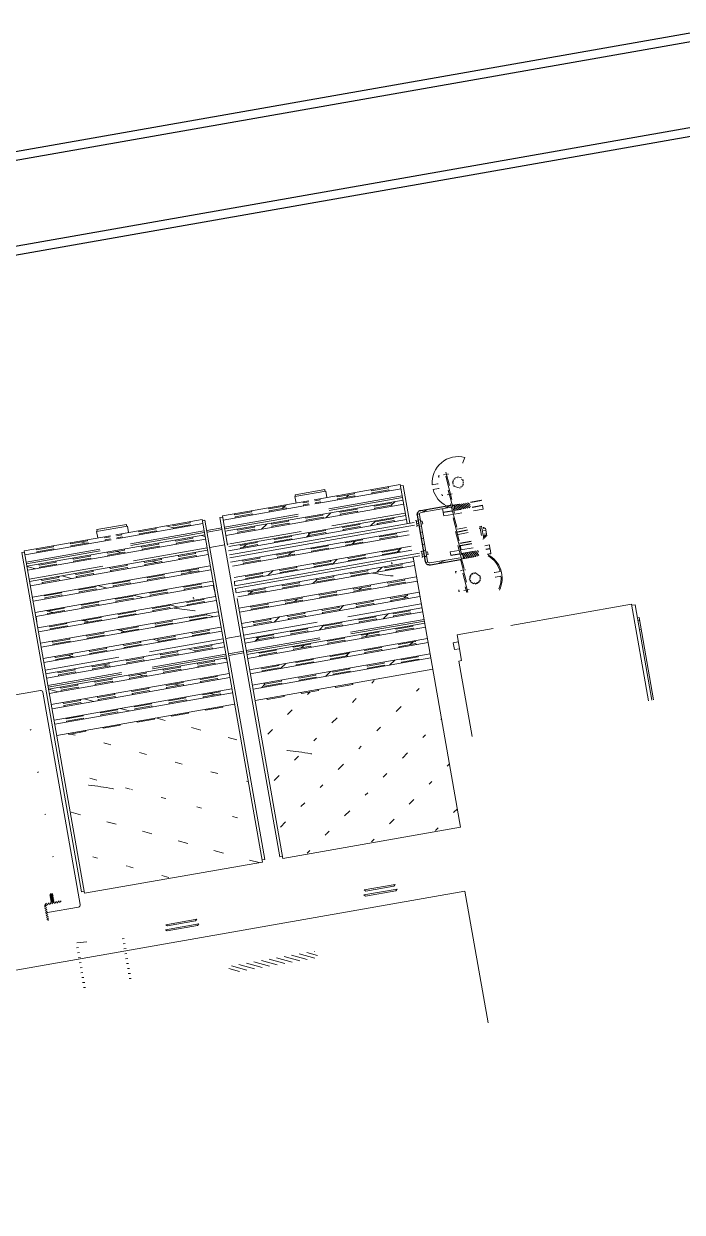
# Model space of a CAD drawing. Header units: millimetres. Extents: x 111502 to 977541, y 8702 to 1044108.
# Drawn here: x 489317.313 to 489319.247, y 241106.787 to 241110.279 of the extents above; entities that cross this region are included whole.
import ezdxf

# ---------------------------------------------------------------- set-up
doc = ezdxf.new("R2010")
doc.units = ezdxf.units.MM
doc.header["$LTSCALE"] = 0.25
doc.layers.add('Proposed Primary Substation - OPTION 2$0$PDF4_00_COMPONENTS', color=7, linetype='Continuous', true_color=0x1c1c1c)
for name, color, linetype in [('Proposed Primary Substation - OPTION 2$0$PDF4_Geometry', 1, 'Continuous'), ('X HVSS Site Background', 8, 'Continuous'), ('Z-z-Xref-Primary Substation', 7, 'Continuous')]:
    doc.layers.add(name, color=color, linetype=linetype)

# ---------------------------------------------------------------- blocks, each defined once
blk = doc.blocks.new('Proposed Primary Substation - OPTION 2')
at = {"layer": 'Proposed Primary Substation - OPTION 2$0$PDF4_00_COMPONENTS', "color": 0, "lineweight": 15}
for points in [[(489318602.2, 241108988.1, -0.068971), (489318602.6, 241108990.1), (489318608.1, 241109005.1, 0.516625), (489318512.5, 241108924.9), (489318528.2, 241108927.7, -0.073368), (489318530.3, 241108927.7)], [(489318532.7, 241108914.3, -0.073503), (489318530.7, 241108913.6), (489318515, 241108910.9, 0.211885), (489318554.2, 241108862.8)], [(489318594.4, 241108710.5), (489318506, 241108695, -0.414177), (489318499, 241108699.9), (489318474.9, 241108836.5, -0.414177), (489318479.9, 241108843.6), (489318568.2, 241108859.2)], [(489318595.2, 241108745.1, -0.000769), (489318594.4, 241108745.9), (489318628.8, 241108752)], [(489317932, 241108640.4, 0.011496), (489317932.7, 241108628.2), (489318475, 241108723.7)], [(489317939.3, 241108591), (489318073.8, 241107827), (489318596, 241107918.9), (489318456.2, 241108712.1, -0.012413), (489318458.6, 241108699.2), (489317936.5, 241108607.2, -0.012457), (489317934.2, 241108620.2), (489318476.4, 241108715.6)], [(489318684.9, 241108722.8), (489318684.1, 241108721.7), (489318675.3, 241108720.1, -0.404726), (489318709.7, 241108615.1)], [(489318694.2, 241108666.7, -0.07332), (489318696.2, 241108667.4), (489318712, 241108670.2, 0.195943), (489318676.8, 241108715.9)], [(489318397.9, 241108656.9), (489318398.3, 241108656.8), (489318397.9, 241108656.9, -0.016738), (489318337.2, 241108665.2)], [(489318708.2, 241108619.2, 0.12412), (489318714.4, 241108656.1), (489318698.7, 241108653.3, -0.057488), (489318697.1, 241108653.2)], [(489317349.6, 241108537.8, 0.031592), (489317354, 241108504.7), (489317876.2, 241108596.6, 0.031594), (489317869, 241108629.3)], [(489317815.5, 241108554.3), (489317815.9, 241108554.3), (489317815.5, 241108554.3, -0.016738), (489317754.7, 241108562.7)], [(489317260.1, 241108302.8), (489317361.6, 241108320.7, -0.414221), (489317368.7, 241108315.7), (489317478.6, 241107691.1, -0.414208), (489317473.7, 241107684), (489317382.3, 241107667.9)], [(489318086.1, 241108144.4), (489318085.7, 241108144.5), (489318086.1, 241108144.4, -0.019205), (489318156.1, 241108134.4, -0.00058), (489318158.8, 241108133.9)], [(489317503.7, 241108041.9), (489317503.2, 241108041.9), (489317503.7, 241108041.9, -0.019202), (489317573.7, 241108031.9, -0.000579), (489317576.4, 241108031.4)]]:
    blk.add_lwpolyline(points, format="xyb", dxfattribs=at)
for points in [[(489318546, 241108953.6), (489318551.4, 241108954.6)], [(489318557.5, 241108955.6), (489318560.8, 241108956.2)], [(489318165.7, 241108880.5), (489318418.8, 241108925.1), (489318439, 241108810.5)], [(489318447, 241108811.9), (489318427.5, 241108923), (489318419.4, 241108921.6)], [(489318532.2, 241108946.3), (489318531.4, 241108951), (489318533.9, 241108951.5)], [(489318112.6, 241108871.2), (489318109.2, 241108890.2), (489318199.6, 241108906.2), (489318202.9, 241108887.1)], [(489318197.6, 241108905.8), (489318196.7, 241108910.8), (489318110.3, 241108895.6), (489318111.2, 241108890.6)], [(489318167.9, 241108868.5), (489318421, 241108913)], [(489318208.8, 241108853.9), (489318424.7, 241108892)], [(489318425.5, 241108886.9), (489318209.7, 241108848.9)], [(489318233.1, 241108892.4), (489318233.6, 241108889.4), (489318283.8, 241108898.2), (489318283.3, 241108901.2)], [(489318285.4, 241108889.2), (489318284.9, 241108892.2), (489318234.7, 241108883.3), (489318235.2, 241108880.3)], [(489318333.5, 241108910.1), (489318334, 241108907.1), (489318384.2, 241108915.9), (489318383.7, 241108918.9)], [(489318385.8, 241108906.9), (489318385.3, 241108909.9), (489318335.1, 241108901), (489318335.6, 241108898)], [(489318544.1, 241108893.2), (489318541.6, 241108892.8), (489318540.8, 241108897.5)], [(489318561.7, 241108896.3), (489318556.2, 241108895.3)], [(489318571.1, 241108898), (489318567.7, 241108897.4)], [(489317911.7, 241108747.7), (489317896.7, 241108833.2), (489318149.7, 241108877.7)], [(489317898.8, 241108821.1), (489318151.9, 241108865.7)], [(489317904.6, 241108788), (489318426.8, 241108879.9)], [(489317906.7, 241108775.9), (489318428.9, 241108867.9)], [(489318032.2, 241108857), (489318032.8, 241108854), (489318083, 241108862.8), (489318082.4, 241108865.9)], [(489318084.6, 241108853.8), (489318084, 241108856.8), (489318033.8, 241108848), (489318034.3, 241108845)], [(489318132.6, 241108874.7), (489318133.2, 241108871.7), (489318148.7, 241108874.4)], [(489318149.8, 241108868.4), (489318134.2, 241108865.7), (489318134.8, 241108862.7)], [(489318167.8, 241108877.8), (489318183.4, 241108880.5), (489318182.9, 241108883.5)], [(489318185, 241108871.5), (489318184.4, 241108874.5), (489318168.9, 241108871.8)], [(489318241, 241108847.2), (489318241.5, 241108844.2), (489318291.8, 241108853), (489318291.2, 241108856)], [(489318341.4, 241108864.9), (489318342, 241108861.9), (489318392.2, 241108870.7), (489318391.6, 241108873.7)], [(489318393.8, 241108861.7), (489318393.2, 241108864.7), (489318343, 241108855.8), (489318343.6, 241108852.8)], [(489318542.6, 241108854.6), (489318544.5, 241108844.1), (489318570.1, 241108848.6)], [(489318573.5, 241108864.7), (489318591.2, 241108867.9)], [(489318573.6, 241108863.7), (489318576.7, 241108864.3), (489318579.1, 241108850.2), (489318576.1, 241108849.7)], [(489318596.3, 241108852.2), (489318576.3, 241108848.7)], [(489318625.4, 241108873.9), (489318656.3, 241108879.3), (489318657.5, 241108878.5), (489318625.7, 241108872.9)], [(489318630.1, 241108859.2), (489318660, 241108864.4), (489318659.1, 241108863.3)], [(489318633.6, 241108848.4), (489318661.9, 241108853.4), (489318660.1, 241108863.4), (489318630.5, 241108858.2)], [(489317583.3, 241108778), (489317836.4, 241108822.5), (489318013.6, 241107816.4), (489317491.4, 241107724.4), (489317314.2, 241108730.6), (489317567.3, 241108775.2)], [(489317751.1, 241108807.5), (489317751.6, 241108804.5), (489317801.8, 241108813.3), (489317801.3, 241108816.4)], [(489318012.5, 241107822.4), (489318020.5, 241107823.8), (489317845.1, 241108820.4), (489317837, 241108819)], [(489317897.3, 241108829.6), (489317889.2, 241108828.2), (489318064.7, 241107831.6), (489318072.8, 241107833)], [(489317902.5, 241108800), (489318118.4, 241108838)], [(489318119.3, 241108833), (489317903.4, 241108795)], [(489317914.7, 241108730.7), (489318436.9, 241108822.7)], [(489317914.8, 241108743.2), (489318434.7, 241108834.7)], [(489317931.8, 241108839.3), (489317932.3, 241108836.3), (489317982.5, 241108845.2), (489317982, 241108848.2)], [(489317984.1, 241108836.1), (489317983.6, 241108839.1), (489317933.4, 241108830.3), (489317933.9, 241108827.3)], [(489318040.2, 241108811.8), (489318040.7, 241108808.8), (489318090.9, 241108817.7), (489318090.4, 241108820.7)], [(489318140.6, 241108829.5), (489318141.1, 241108826.5), (489318191.3, 241108835.3), (489318190.8, 241108838.4)], [(489318192.9, 241108826.3), (489318192.4, 241108829.3), (489318142.2, 241108820.5), (489318142.7, 241108817.5)], [(489318433.5, 241108841.7), (489318217.6, 241108803.7)], [(489318293.3, 241108844), (489318292.8, 241108847), (489318242.6, 241108838.2), (489318243.1, 241108835.1)], [(489318349.4, 241108819.7), (489318349.9, 241108816.7), (489318400.1, 241108825.5), (489318399.6, 241108828.5)], [(489318401.7, 241108816.5), (489318401.2, 241108819.5), (489318351, 241108810.7), (489318351.5, 241108807.6)], [(489318463.3, 241108819.5), (489318464.9, 241108819.7), (489318467.9, 241108802.7), (489318466.3, 241108802.4)], [(489318465.3, 241108817.7), (489318471.8, 241108818.9)], [(489318478.3, 241108817.4), (489318483.2, 241108818.3), (489318484.6, 241108810.3), (489318479.7, 241108809.4)], [(489318570.3, 241108847.6), (489318544.7, 241108843.1), (489318546.4, 241108833.1), (489318572, 241108837.6)], [(489318578.1, 241108838.6), (489318599.5, 241108842.4)], [(489317530.1, 241108768.6), (489317526.8, 241108787.7), (489317617.2, 241108803.6), (489317620.5, 241108784.5)], [(489317615.1, 241108803.3), (489317614.3, 241108808.3), (489317527.9, 241108793.1), (489317528.8, 241108788)], [(489317585.4, 241108765.9), (489317838.5, 241108810.5)], [(489317585.4, 241108775.2), (489317601, 241108778), (489317600.4, 241108781)], [(489317626.3, 241108751.4), (489317842.2, 241108789.4)], [(489317843.1, 241108784.4), (489317627.2, 241108746.4)], [(489317650.6, 241108789.8), (489317651.2, 241108786.8), (489317701.4, 241108795.7), (489317700.8, 241108798.7)], [(489317703, 241108786.6), (489317702.4, 241108789.6), (489317652.2, 241108780.8), (489317652.8, 241108777.8)], [(489317803.4, 241108804.3), (489317802.9, 241108807.3), (489317752.6, 241108798.5), (489317753.2, 241108795.5)], [(489317850.3, 241108790.8), (489317894.5, 241108798.6)], [(489317895.3, 241108793.6), (489317851.2, 241108785.8)], [(489317916.8, 241108718.6), (489318459.1, 241108814.1)], [(489317918.2, 241108710.5), (489318460.5, 241108806)], [(489318127.2, 241108787.8), (489317918.3, 241108751)], [(489317920.5, 241108697.6), (489318442.7, 241108789.5)], [(489317939.8, 241108794.2), (489317940.3, 241108791.1), (489317990.5, 241108800), (489317990, 241108803)], [(489317992.1, 241108790.9), (489317991.6, 241108794), (489317941.4, 241108785.1), (489317941.9, 241108782.1)], [(489318092.5, 241108808.6), (489318092, 241108811.6), (489318041.8, 241108802.8), (489318042.3, 241108799.8)], [(489318148.6, 241108784.3), (489318149.1, 241108781.3), (489318199.3, 241108790.2), (489318198.8, 241108793.2)], [(489318200.9, 241108781.1), (489318200.4, 241108784.1), (489318150.1, 241108775.3), (489318150.7, 241108772.3)], [(489318249, 241108802), (489318249.5, 241108799), (489318299.7, 241108807.8), (489318299.2, 241108810.8)], [(489318301.3, 241108798.8), (489318300.8, 241108801.8), (489318250.6, 241108793), (489318251.1, 241108790)], [(489318357.3, 241108774.5), (489318357.9, 241108771.5), (489318408.1, 241108780.3), (489318407.6, 241108783.3)], [(489318466.4, 241108811.2), (489318473, 241108812.4)], [(489318467.6, 241108804.7), (489318474.1, 241108805.8)], [(489318585.9, 241108793.9), (489318613.6, 241108798.8)], [(489318615.9, 241108792), (489318587.2, 241108786.9)], [(489318616.2, 241108791), (489318587.3, 241108785.9)], [(489318588.6, 241108778.9), (489318618.4, 241108784.1)], [(489318653.5, 241108797), (489318650.5, 241108796.5)], [(489318657.2, 241108775.9), (489318652.6, 241108802.1), (489318657.6, 241108802.9), (489318664.2, 241108765.8), (489318660.7, 241108765.2)], [(489318665.9, 241108796.9), (489318665.5, 241108799.5), (489318661.8, 241108798.8)], [(489318665.7, 241108798.3), (489318662, 241108797.7)], [(489318669.9, 241108774.3), (489318673.3, 241108774.9), (489318669.3, 241108797.5), (489318662.2, 241108796.3)], [(489318670.3, 241108791.8), (489318663.2, 241108790.6)], [(489318672.3, 241108780.5), (489318665.2, 241108779.3)], [(489317316.4, 241108718.6), (489317569.4, 241108763.1)], [(489317322.2, 241108685.4), (489317844.4, 241108777.4)], [(489317324.3, 241108673.4), (489317846.5, 241108765.3)], [(489317349.4, 241108736.8), (489317349.9, 241108733.8), (489317400.1, 241108742.6), (489317399.6, 241108745.6)], [(489317449.8, 241108754.5), (489317450.3, 241108751.5), (489317500.5, 241108760.3), (489317500, 241108763.3)], [(489317502.1, 241108751.3), (489317501.6, 241108754.3), (489317451.4, 241108745.4), (489317451.9, 241108742.4)], [(489317550.2, 241108772.2), (489317550.8, 241108769.1), (489317566.3, 241108771.9)], [(489317567.3, 241108765.9), (489317551.8, 241108763.1), (489317552.3, 241108760.1)], [(489317602.5, 241108768.9), (489317602, 241108772), (489317586.5, 241108769.2)], [(489317658.6, 241108744.6), (489317659.1, 241108741.6), (489317709.3, 241108750.5), (489317708.8, 241108753.5)], [(489317759, 241108762.3), (489317759.5, 241108759.3), (489317809.7, 241108768.2), (489317809.2, 241108771.2)], [(489317811.3, 241108759.1), (489317810.8, 241108762.1), (489317760.6, 241108753.3), (489317761.1, 241108750.3)], [(489317903.3, 241108748.4), (489317859.1, 241108740.6)], [(489317913.4, 241108750.2), (489317911.3, 241108749.8)], [(489317925.6, 241108686.1), (489318444.8, 241108777.5)], [(489317947.7, 241108749), (489317948.2, 241108746), (489317998.5, 241108754.8), (489317997.9, 241108757.8)], [(489318000, 241108745.8), (489317999.5, 241108748.8), (489317949.3, 241108739.9), (489317949.8, 241108736.9)], [(489318048.1, 241108766.6), (489318048.7, 241108763.6), (489318098.9, 241108772.5), (489318098.3, 241108775.5)], [(489318100.5, 241108763.4), (489318099.9, 241108766.4), (489318049.7, 241108757.6), (489318050.3, 241108754.6)], [(489318156.5, 241108739.1), (489318157, 241108736.1), (489318207.3, 241108745), (489318206.7, 241108748)], [(489318256.9, 241108756.8), (489318257.5, 241108753.8), (489318307.7, 241108762.6), (489318307.1, 241108765.7)], [(489318309.3, 241108753.6), (489318308.7, 241108756.6), (489318258.5, 241108747.8), (489318259.1, 241108744.8)], [(489318409.7, 241108771.3), (489318409.1, 241108774.3), (489318358.9, 241108765.5), (489318359.5, 241108762.5)], [(489318593.2, 241108752.8), (489318626.6, 241108758.7)], [(489318626.8, 241108758.2), (489318593.3, 241108752.3)], [(489318629.1, 241108751.1), (489318595.2, 241108745.1), (489318596.9, 241108735.3), (489318596.9, 241108735.3), (489318596.9, 241108735.1), (489318597, 241108735), (489318597, 241108734.8), (489318597, 241108734.7), (489318596.9, 241108734.5), (489318596.9, 241108734.4), (489318596.9, 241108734.3), (489318596.8, 241108734.2), (489318596.7, 241108734.2), (489318596.6, 241108734.1), (489318596.5, 241108734), (489318596.5, 241108734)], [(489318663.3, 241108770.5), (489318670.4, 241108771.7), (489318669.5, 241108776.4), (489318662.5, 241108775.1)], [(489318669.7, 241108775.2), (489318662.7, 241108774)], [(489318670.2, 241108772.9), (489318663.1, 241108771.7)], [(489318666.7, 241108771.1), (489318667.1, 241108768.4), (489318663.8, 241108767.8)], [(489318670.2, 241108735.8), (489318682.2, 241108737.9), (489318680.5, 241108748), (489318667.1, 241108745.6)], [(489317314.9, 241108727.1), (489317306.8, 241108725.7), (489317482.3, 241107729), (489317490.3, 241107730.4)], [(489317320.1, 241108697.5), (489317536, 241108735.5)], [(489317536.9, 241108730.5), (489317321, 241108692.4)], [(489317330.2, 241108640.2), (489317852.3, 241108732.2)], [(489317332.3, 241108628.2), (489317854.4, 241108720.1)], [(489317401.7, 241108733.6), (489317401.2, 241108736.6), (489317351, 241108727.8), (489317351.5, 241108724.7)], [(489317457.8, 241108709.3), (489317458.3, 241108706.3), (489317508.5, 241108715.1), (489317508, 241108718.1)], [(489317558.2, 241108727), (489317558.7, 241108724), (489317608.9, 241108732.8), (489317608.4, 241108735.8)], [(489317610.5, 241108723.8), (489317610, 241108726.8), (489317559.8, 241108717.9), (489317560.3, 241108714.9)], [(489317851.1, 241108739.2), (489317635.2, 241108701.2)], [(489317710.9, 241108741.4), (489317710.4, 241108744.4), (489317660.2, 241108735.6), (489317660.7, 241108732.6)], [(489317767, 241108717.1), (489317767.5, 241108714.1), (489317817.7, 241108723), (489317817.2, 241108726)], [(489317819.3, 241108713.9), (489317818.8, 241108716.9), (489317768.6, 241108708.1), (489317769.1, 241108705.1)], [(489317930.6, 241108640.4), (489318452.8, 241108732.3)], [(489317930.7, 241108652.8), (489318450.7, 241108744.3)], [(489317955.7, 241108703.8), (489317956.2, 241108700.8), (489318006.4, 241108709.6), (489318005.9, 241108712.6)], [(489318056.1, 241108721.5), (489318056.6, 241108718.4), (489318106.8, 241108727.3), (489318106.3, 241108730.3)], [(489318108.4, 241108718.2), (489318107.9, 241108721.3), (489318057.7, 241108712.4), (489318058.2, 241108709.4)], [(489318208.8, 241108735.9), (489318208.3, 241108738.9), (489318158.1, 241108730.1), (489318158.6, 241108727.1)], [(489318264.9, 241108711.6), (489318265.4, 241108708.6), (489318315.6, 241108717.5), (489318315.1, 241108720.5)], [(489318317.2, 241108708.4), (489318316.7, 241108711.4), (489318266.5, 241108702.6), (489318267, 241108699.6)], [(489318365.3, 241108729.3), (489318365.8, 241108726.3), (489318416, 241108735.1), (489318415.5, 241108738.2)], [(489318417.6, 241108726.1), (489318417.1, 241108729.1), (489318366.9, 241108720.3), (489318367.4, 241108717.3)], [(489318479.2, 241108729.1), (489318480.8, 241108729.4), (489318483.8, 241108712.3), (489318482.2, 241108712)], [(489318481.2, 241108727.4), (489318487.7, 241108728.5)], [(489318482.3, 241108720.8), (489318488.9, 241108722)], [(489318483.5, 241108714.3), (489318490, 241108715.4)], [(489318494.2, 241108727.1), (489318499.1, 241108727.9), (489318500.5, 241108719.9), (489318495.6, 241108719)], [(489318590.6, 241108732.1), (489318565, 241108727.6), (489318566.8, 241108717.6), (489318592.4, 241108722.1)], [(489318592.6, 241108721.1), (489318566.9, 241108716.6), (489318567.8, 241108717.8)], [(489318632.9, 241108739.6), (489318596.6, 241108733.2)], [(489318598.4, 241108723.1), (489318636.1, 241108729.8)], [(489318601.1, 241108708.1), (489318604.1, 241108708.6), (489318601.6, 241108722.7), (489318598.6, 241108722.1)], [(489318601.2, 241108707.1), (489318641.1, 241108714.1)], [(489318675, 241108721.1), (489318684.9, 241108722.8), (489318682.4, 241108736.9), (489318670.6, 241108734.8)], [(489317544.8, 241108685.3), (489317328.9, 241108647.3)], [(489317338.1, 241108595), (489317860.3, 241108687)], [(489317357.3, 241108691.6), (489317357.9, 241108688.6), (489317408.1, 241108697.4), (489317407.5, 241108700.4)], [(489317409.7, 241108688.4), (489317409.1, 241108691.4), (489317358.9, 241108682.6), (489317359.5, 241108679.6)], [(489317510.1, 241108706.1), (489317509.6, 241108709.1), (489317459.3, 241108700.2), (489317459.9, 241108697.2)], [(489317566.1, 241108681.8), (489317566.7, 241108678.8), (489317616.9, 241108687.6), (489317616.3, 241108690.6)], [(489317618.5, 241108678.6), (489317617.9, 241108681.6), (489317567.7, 241108672.7), (489317568.3, 241108669.7)], [(489317666.5, 241108699.5), (489317667.1, 241108696.4), (489317717.3, 241108705.3), (489317716.8, 241108708.3)], [(489317718.9, 241108696.2), (489317718.3, 241108699.3), (489317668.1, 241108690.4), (489317668.7, 241108687.4)], [(489317774.9, 241108672), (489317775.5, 241108668.9), (489317825.7, 241108677.8), (489317825.1, 241108680.8)], [(489317941.5, 241108595.7), (489318460.7, 241108687.1)], [(489318008, 241108700.6), (489318007.5, 241108703.6), (489317957.3, 241108694.7), (489317957.8, 241108691.7)], [(489318064, 241108676.3), (489318064.6, 241108673.3), (489318114.8, 241108682.1), (489318114.3, 241108685.1)], [(489318116.4, 241108673.1), (489318115.8, 241108676.1), (489318065.6, 241108667.2), (489318066.2, 241108664.2)], [(489318164.5, 241108694), (489318165, 241108690.9), (489318215.2, 241108699.8), (489318214.7, 241108702.8)], [(489318216.8, 241108690.7), (489318216.3, 241108693.8), (489318166.1, 241108684.9), (489318166.6, 241108681.9)], [(489318272.8, 241108666.4), (489318273.4, 241108663.4), (489318323.6, 241108672.3), (489318323.1, 241108675.3)], [(489318373.3, 241108684.1), (489318373.8, 241108681.1), (489318424, 241108690), (489318423.5, 241108693)], [(489318425.6, 241108680.9), (489318425.1, 241108683.9), (489318374.9, 241108675.1), (489318375.4, 241108672.1)], [(489318392, 241108695.2), (489318394.9, 241108695.7)], [(489318392.5, 241108692.2), (489318395.5, 241108692.7)], [(489317340.2, 241108583), (489317862.4, 241108674.9)], [(489317346.1, 241108549.9), (489317868.2, 241108641.8)], [(489317365.3, 241108646.4), (489317365.8, 241108643.4), (489317416, 241108652.2), (489317415.5, 241108655.3)], [(489317417.6, 241108643.2), (489317417.1, 241108646.2), (489317366.9, 241108637.4), (489317367.4, 241108634.4)], [(489317465.7, 241108664.1), (489317466.2, 241108661.1), (489317516.5, 241108669.9), (489317515.9, 241108672.9)], [(489317518, 241108660.9), (489317517.5, 241108663.9), (489317467.3, 241108655.1), (489317467.8, 241108652)], [(489317574.1, 241108636.6), (489317574.6, 241108633.6), (489317624.8, 241108642.4), (489317624.3, 241108645.4)], [(489317674.5, 241108654.3), (489317675, 241108651.3), (489317725.2, 241108660.1), (489317724.7, 241108663.1)], [(489317726.8, 241108651.1), (489317726.3, 241108654.1), (489317676.1, 241108645.2), (489317676.6, 241108642.2)], [(489317827.3, 241108668.7), (489317826.7, 241108671.8), (489317776.5, 241108662.9), (489317777, 241108659.9)], [(489317944.4, 241108562), (489318466.6, 241108654)], [(489317946.5, 241108550), (489318468.7, 241108641.9)], [(489317963.6, 241108658.6), (489317964.2, 241108655.6), (489318014.4, 241108664.4), (489318013.8, 241108667.4)], [(489318016, 241108655.4), (489318015.4, 241108658.4), (489317965.2, 241108649.6), (489317965.8, 241108646.5)], [(489318172.4, 241108648.8), (489318173, 241108645.8), (489318223.2, 241108654.6), (489318222.6, 241108657.6)], [(489318224.8, 241108645.6), (489318224.2, 241108648.6), (489318174, 241108639.7), (489318174.5, 241108636.7)], [(489318325.2, 241108663.2), (489318324.6, 241108666.2), (489318274.4, 241108657.4), (489318275, 241108654.4)], [(489318381.2, 241108638.9), (489318381.7, 241108635.9), (489318432, 241108644.8), (489318431.4, 241108647.8)], [(489318581.7, 241108665.1), (489318580.9, 241108669.8), (489318583.4, 241108670.3)], [(489318595.5, 241108672.4), (489318601, 241108673.4)], [(489318607, 241108674.4), (489318610.3, 241108675)], [(489317348.2, 241108537.8), (489317870.4, 241108629.7)], [(489317373.3, 241108601.2), (489317373.8, 241108598.2), (489317424, 241108607.1), (489317423.5, 241108610.1)], [(489317473.7, 241108618.9), (489317474.2, 241108615.9), (489317524.4, 241108624.7), (489317523.9, 241108627.7)], [(489317526, 241108615.7), (489317525.5, 241108618.7), (489317475.3, 241108609.9), (489317475.8, 241108606.9)], [(489317626.4, 241108633.4), (489317625.9, 241108636.4), (489317575.7, 241108627.6), (489317576.2, 241108624.5)], [(489317682.5, 241108609.1), (489317683, 241108606.1), (489317733.2, 241108614.9), (489317732.7, 241108617.9)], [(489317734.8, 241108605.9), (489317734.3, 241108608.9), (489317684.1, 241108600), (489317684.6, 241108597)], [(489317782.9, 241108626.8), (489317783.4, 241108623.8), (489317833.6, 241108632.6), (489317833.1, 241108635.6)], [(489317835.2, 241108623.6), (489317834.7, 241108626.6), (489317784.5, 241108617.7), (489317785, 241108614.7)], [(489317952.4, 241108516.8), (489318474.5, 241108608.8)], [(489317971.6, 241108613.4), (489317972.1, 241108610.4), (489318022.3, 241108619.2), (489318021.8, 241108622.2)], [(489318023.9, 241108610.2), (489318023.4, 241108613.2), (489317973.2, 241108604.4), (489317973.7, 241108601.4)], [(489318072, 241108631.1), (489318072.5, 241108628.1), (489318122.7, 241108636.9), (489318122.2, 241108639.9)], [(489318124.3, 241108627.9), (489318123.8, 241108630.9), (489318073.6, 241108622), (489318074.1, 241108619)], [(489318180.4, 241108603.6), (489318180.9, 241108600.6), (489318231.1, 241108609.4), (489318230.6, 241108612.4)], [(489318280.8, 241108621.3), (489318281.3, 241108618.2), (489318331.5, 241108627.1), (489318331, 241108630.1)], [(489318333.1, 241108618), (489318332.6, 241108621.1), (489318282.4, 241108612.2), (489318282.9, 241108609.2)], [(489318433.5, 241108635.7), (489318433, 241108638.7), (489318382.8, 241108629.9), (489318383.3, 241108626.9)], [(489318593.6, 241108612), (489318591.1, 241108611.6), (489318590.3, 241108616.3)], [(489318611.2, 241108615.1), (489318605.7, 241108614.2)], [(489318620.6, 241108616.8), (489318617.2, 241108616.2)], [(489317356.1, 241108492.6), (489317878.3, 241108584.6)], [(489317425.6, 241108598), (489317425.1, 241108601), (489317374.8, 241108592.2), (489317375.4, 241108589.2)], [(489317481.6, 241108573.7), (489317482.2, 241108570.7), (489317532.4, 241108579.5), (489317531.8, 241108582.6)], [(489317534, 241108570.5), (489317533.4, 241108573.5), (489317483.2, 241108564.7), (489317483.7, 241108561.7)], [(489317582, 241108591.4), (489317582.6, 241108588.4), (489317632.8, 241108597.2), (489317632.3, 241108600.2)], [(489317634.4, 241108588.2), (489317633.8, 241108591.2), (489317583.6, 241108582.4), (489317584.2, 241108579.4)], [(489317690.4, 241108563.9), (489317690.9, 241108560.9), (489317741.2, 241108569.7), (489317740.6, 241108572.7)], [(489317790.8, 241108581.6), (489317791.4, 241108578.6), (489317841.6, 241108587.4), (489317841, 241108590.4)], [(489317843.2, 241108578.4), (489317842.6, 241108581.4), (489317792.4, 241108572.5), (489317793, 241108569.5)], [(489317809.6, 241108592.6), (489317812.5, 241108593.2)], [(489317810.1, 241108589.6), (489317813, 241108590.1)], [(489317954.5, 241108504.8), (489318476.6, 241108596.7)], [(489317979.5, 241108568.2), (489317980.1, 241108565.2), (489318030.3, 241108574), (489318029.8, 241108577.1)], [(489318080, 241108585.9), (489318080.5, 241108582.9), (489318130.7, 241108591.7), (489318130.2, 241108594.7)], [(489318132.3, 241108582.7), (489318131.8, 241108585.7), (489318081.6, 241108576.9), (489318082.1, 241108573.8)], [(489318232.7, 241108600.4), (489318232.2, 241108603.4), (489318182, 241108594.5), (489318182.5, 241108591.5)], [(489318264.6, 241108536.6), (489318480.5, 241108574.6)], [(489318288.8, 241108576.1), (489318289.3, 241108573.1), (489318339.5, 241108581.9), (489318339, 241108584.9)], [(489318341.1, 241108572.9), (489318340.6, 241108575.9), (489318290.3, 241108567), (489318290.9, 241108564)], [(489318389.2, 241108593.7), (489318389.7, 241108590.7), (489318439.9, 241108599.6), (489318439.4, 241108602.6)], [(489318441.5, 241108590.5), (489318441, 241108593.6), (489318390.8, 241108584.7), (489318391.3, 241108581.7)], [(489319147.6, 241108290.4), (489319097.8, 241108573.6), (489318743.2, 241108511.1)], [(489319098.3, 241108570.6), (489319108.3, 241108572.3), (489319157.7, 241108292.2)], [(489317362, 241108459.5), (489317884.1, 241108551.4)], [(489317364.1, 241108447.4), (489317886.3, 241108539.4)], [(489317381.2, 241108556), (489317381.7, 241108553), (489317431.9, 241108561.9), (489317431.4, 241108564.9)], [(489317433.5, 241108552.8), (489317433, 241108555.8), (489317382.8, 241108547), (489317383.3, 241108544)], [(489317489.6, 241108528.5), (489317490.1, 241108525.5), (489317540.3, 241108534.4), (489317539.8, 241108537.4)], [(489317590, 241108546.2), (489317590.5, 241108543.2), (489317640.7, 241108552), (489317640.2, 241108555.1)], [(489317642.3, 241108543), (489317641.8, 241108546), (489317591.6, 241108537.2), (489317592.1, 241108534.2)], [(489317742.7, 241108560.7), (489317742.2, 241108563.7), (489317692, 241108554.9), (489317692.5, 241108551.8)], [(489317798.8, 241108536.4), (489317799.3, 241108533.4), (489317849.5, 241108542.2), (489317849, 241108545.2)], [(489317851.1, 241108533.2), (489317850.6, 241108536.2), (489317800.4, 241108527.3), (489317800.9, 241108524.3)], [(489317960.3, 241108471.6), (489318482.5, 241108563.6)], [(489317962.4, 241108459.6), (489318484.6, 241108551.5)], [(489318031.9, 241108565), (489318031.3, 241108568), (489317981.1, 241108559.2), (489317981.7, 241108556.2)], [(489318087.9, 241108540.7), (489318088.4, 241108537.7), (489318138.7, 241108546.5), (489318138.1, 241108549.5)], [(489318140.2, 241108537.5), (489318139.7, 241108540.5), (489318089.5, 241108531.7), (489318090, 241108528.7)], [(489318188.3, 241108558.4), (489318188.9, 241108555.4), (489318239.1, 241108564.2), (489318238.5, 241108567.2)], [(489318240.7, 241108555.2), (489318240.1, 241108558.2), (489318189.9, 241108549.3), (489318190.5, 241108546.3)], [(489318296.7, 241108530.9), (489318297.2, 241108527.9), (489318347.4, 241108536.7), (489318346.9, 241108539.7)], [(489318397.1, 241108548.6), (489318397.7, 241108545.5), (489318447.9, 241108554.4), (489318447.3, 241108557.4)], [(489318449.5, 241108545.4), (489318448.9, 241108548.4), (489318398.7, 241108539.5), (489318399.3, 241108536.5)], [(489317369.9, 241108414.3), (489317892.1, 241108506.2)], [(489317389.2, 241108510.9), (489317389.7, 241108507.8), (489317439.9, 241108516.7), (489317439.4, 241108519.7)], [(489317441.5, 241108507.6), (489317441, 241108510.7), (489317390.8, 241108501.8), (489317391.3, 241108498.8)], [(489317541.9, 241108525.3), (489317541.4, 241108528.3), (489317491.2, 241108519.5), (489317491.7, 241108516.5)], [(489317598, 241108501), (489317598.5, 241108498), (489317648.7, 241108506.9), (489317648.2, 241108509.9)], [(489317650.3, 241108497.8), (489317649.8, 241108500.8), (489317599.5, 241108492), (489317600.1, 241108489)], [(489317698.4, 241108518.7), (489317698.9, 241108515.7), (489317749.1, 241108524.5), (489317748.6, 241108527.5)], [(489317750.7, 241108515.5), (489317750.2, 241108518.5), (489317700, 241108509.7), (489317700.5, 241108506.7)], [(489317958.4, 241108482.7), (489318174.3, 241108520.7)], [(489317968.3, 241108426.5), (489318490.4, 241108518.4)], [(489317970.4, 241108414.4), (489318492.6, 241108506.4)], [(489317987.5, 241108523), (489317988, 241108520), (489318038.2, 241108528.9), (489318037.7, 241108531.9)], [(489318039.8, 241108519.8), (489318039.3, 241108522.8), (489317989.1, 241108514), (489317989.6, 241108511)], [(489318095.9, 241108495.5), (489318096.4, 241108492.5), (489318146.6, 241108501.3), (489318146.1, 241108504.4)], [(489318196.3, 241108513.2), (489318196.8, 241108510.2), (489318247, 241108519), (489318246.5, 241108522)], [(489318248.6, 241108510), (489318248.1, 241108513), (489318197.9, 241108504.2), (489318198.4, 241108501.1)], [(489318272.6, 241108491.4), (489318488.5, 241108529.4)], [(489318489.4, 241108524.4), (489318273.5, 241108486.4)], [(489318349, 241108527.7), (489318348.5, 241108530.7), (489318298.3, 241108521.8), (489318298.8, 241108518.8)], [(489318405.1, 241108503.4), (489318405.6, 241108500.4), (489318455.8, 241108509.2), (489318455.3, 241108512.2)], [(489318457.4, 241108500.2), (489318456.9, 241108503.2), (489318406.7, 241108494.3), (489318407.2, 241108491.3)], [(489318629.9, 241108184.7), (489318590.9, 241108406.7), (489318598.9, 241108408.1), (489318585.6, 241108483.4), (489318691.6, 241108502.1)], [(489319162.7, 241108293), (489319120.2, 241108534.6), (489319115.1, 241108533.7)], [(489319121.7, 241108526), (489319116.6, 241108525.1)], [(489319126.1, 241108500.9), (489319121.1, 241108500)], [(489317372.1, 241108402.2), (489317894.2, 241108494.2)], [(489317397.1, 241108465.7), (489317397.7, 241108462.7), (489317447.9, 241108471.5), (489317447.3, 241108474.5)], [(489317497.5, 241108483.3), (489317498.1, 241108480.3), (489317548.3, 241108489.2), (489317547.7, 241108492.2)], [(489317549.9, 241108480.1), (489317549.3, 241108483.1), (489317499.1, 241108474.3), (489317499.7, 241108471.3)], [(489317682.2, 241108434.1), (489317898.1, 241108472.1)], [(489317706.3, 241108473.5), (489317706.9, 241108470.5), (489317757.1, 241108479.3), (489317756.5, 241108482.4)], [(489317758.7, 241108470.3), (489317758.1, 241108473.3), (489317707.9, 241108464.5), (489317708.5, 241108461.5)], [(489317806.7, 241108491.2), (489317807.3, 241108488.2), (489317857.5, 241108497), (489317857, 241108500)], [(489317859.1, 241108488), (489317858.5, 241108491), (489317808.3, 241108482.2), (489317808.9, 241108479.1)], [(489317906.1, 241108473.5), (489317950.3, 241108481.3)], [(489317966.3, 241108437.5), (489318182.2, 241108475.5)], [(489318183.1, 241108470.5), (489317967.2, 241108432.5)], [(489317976.2, 241108381.3), (489318498.4, 241108473.2)], [(489317995.5, 241108477.8), (489317996, 241108474.8), (489318046.2, 241108483.7), (489318045.7, 241108486.7)], [(489318047.8, 241108474.6), (489318047.3, 241108477.6), (489317997, 241108468.8), (489317997.6, 241108465.8)], [(489318148.2, 241108492.3), (489318147.7, 241108495.3), (489318097.5, 241108486.5), (489318098, 241108483.5)], [(489318204.2, 241108468), (489318204.8, 241108465), (489318255, 241108473.8), (489318254.5, 241108476.9)], [(489318256.6, 241108464.8), (489318256, 241108467.8), (489318205.8, 241108459), (489318206.4, 241108456)], [(489318304.7, 241108485.7), (489318305.2, 241108482.7), (489318355.4, 241108491.5), (489318354.9, 241108494.5)], [(489318357, 241108482.5), (489318356.5, 241108485.5), (489318306.3, 241108476.7), (489318306.8, 241108473.6)], [(489318413, 241108458.2), (489318413.6, 241108455.2), (489318463.8, 241108464), (489318463.2, 241108467)], [(489317377.9, 241108369.1), (489317900.1, 241108461)], [(489317380, 241108357), (489317902.2, 241108449)], [(489317449.5, 241108462.5), (489317448.9, 241108465.5), (489317398.7, 241108456.6), (489317399.2, 241108453.6)], [(489317505.5, 241108438.2), (489317506, 241108435.1), (489317556.2, 241108444), (489317555.7, 241108447)], [(489317557.8, 241108434.9), (489317557.3, 241108438), (489317507.1, 241108429.1), (489317507.6, 241108426.1)], [(489317605.9, 241108455.8), (489317606.4, 241108452.8), (489317656.7, 241108461.7), (489317656.1, 241108464.7)], [(489317658.2, 241108452.6), (489317657.7, 241108455.6), (489317607.5, 241108446.8), (489317608, 241108443.8)], [(489317714.3, 241108428.3), (489317714.8, 241108425.3), (489317765, 241108434.2), (489317764.5, 241108437.2)], [(489317814.7, 241108446), (489317815.2, 241108443), (489317865.4, 241108451.8), (489317864.9, 241108454.9)], [(489317867, 241108442.8), (489317866.5, 241108445.8), (489317816.3, 241108437), (489317816.8, 241108434)], [(489317914.1, 241108428.3), (489317958.3, 241108436.1)], [(489317959.2, 241108431.1), (489317915, 241108423.3)], [(489317978.3, 241108369.2), (489318500.5, 241108461.2)], [(489318003.4, 241108432.6), (489318003.9, 241108429.6), (489318054.2, 241108438.5), (489318053.6, 241108441.5)], [(489318055.7, 241108429.4), (489318055.2, 241108432.5), (489318005, 241108423.6), (489318005.5, 241108420.6)], [(489318103.8, 241108450.3), (489318104.4, 241108447.3), (489318154.6, 241108456.2), (489318154, 241108459.2)], [(489318156.2, 241108447.1), (489318155.6, 241108450.1), (489318105.4, 241108441.3), (489318106, 241108438.3)], [(489318212.2, 241108422.8), (489318212.7, 241108419.8), (489318262.9, 241108428.7), (489318262.4, 241108431.7)], [(489318312.6, 241108440.5), (489318313.2, 241108437.5), (489318363.4, 241108446.3), (489318362.8, 241108449.3)], [(489318365, 241108437.3), (489318364.4, 241108440.3), (489318314.2, 241108431.5), (489318314.7, 241108428.5)], [(489318465.4, 241108455), (489318464.8, 241108458), (489318414.6, 241108449.1), (489318415.2, 241108446.1)], [(489318589.2, 241108463.3), (489318574.1, 241108460.7), (489318577.6, 241108440.6), (489318592.7, 241108443.2)], [(489317375.9, 241108380.1), (489317591.8, 241108418.2)], [(489317385.8, 241108323.9), (489317908, 241108415.9)], [(489317388, 241108311.9), (489317910.1, 241108403.8)], [(489317405.1, 241108420.5), (489317405.6, 241108417.5), (489317455.8, 241108426.3), (489317455.3, 241108429.3)], [(489317457.4, 241108417.3), (489317456.9, 241108420.3), (489317406.7, 241108411.4), (489317407.2, 241108408.4)], [(489317513.5, 241108393), (489317514, 241108390), (489317564.2, 241108398.8), (489317563.7, 241108401.8)], [(489317613.9, 241108410.6), (489317614.4, 241108407.6), (489317664.6, 241108416.5), (489317664.1, 241108419.5)], [(489317666.2, 241108407.4), (489317665.7, 241108410.5), (489317615.5, 241108401.6), (489317616, 241108398.6)], [(489317690.2, 241108388.9), (489317906.1, 241108426.9)], [(489317907, 241108421.9), (489317691.1, 241108383.9)], [(489317766.6, 241108425.1), (489317766.1, 241108428.1), (489317715.9, 241108419.3), (489317716.4, 241108416.3)], [(489317822.7, 241108400.8), (489317823.2, 241108397.8), (489317873.4, 241108406.7), (489317872.9, 241108409.7)], [(489317875, 241108397.6), (489317874.5, 241108400.6), (489317824.3, 241108391.8), (489317824.8, 241108388.8)], [(489317984.2, 241108336.1), (489318506.4, 241108428)], [(489317986.3, 241108324), (489318508.5, 241108416)], [(489318011.4, 241108387.5), (489318011.9, 241108384.4), (489318062.1, 241108393.3), (489318061.6, 241108396.3)], [(489318111.8, 241108405.1), (489318112.3, 241108402.1), (489318162.5, 241108411), (489318162, 241108414)], [(489318164.1, 241108401.9), (489318163.6, 241108404.9), (489318113.4, 241108396.1), (489318113.9, 241108393.1)], [(489318264.5, 241108419.6), (489318264, 241108422.6), (489318213.8, 241108413.8), (489318214.3, 241108410.8)], [(489318320.6, 241108395.3), (489318321.1, 241108392.3), (489318371.3, 241108401.1), (489318370.8, 241108404.2)], [(489318421, 241108413), (489318421.5, 241108410), (489318471.7, 241108418.8), (489318471.2, 241108421.8)], [(489318473.3, 241108409.8), (489318472.8, 241108412.8), (489318422.6, 241108404), (489318423.1, 241108400.9)], [(489317383.9, 241108335), (489317599.8, 241108373)], [(489317600.7, 241108368), (489317384.8, 241108329.9)], [(489317393.8, 241108278.7), (489317916, 241108370.7)], [(489317413, 241108375.3), (489317413.6, 241108372.3), (489317463.8, 241108381.1), (489317463.2, 241108384.1)], [(489317465.4, 241108372.1), (489317464.8, 241108375.1), (489317414.6, 241108366.3), (489317415.2, 241108363.2)], [(489317565.8, 241108389.8), (489317565.3, 241108392.8), (489317515, 241108383.9), (489317515.6, 241108380.9)], [(489317621.8, 241108365.5), (489317622.4, 241108362.4), (489317672.6, 241108371.3), (489317672, 241108374.3)], [(489317674.2, 241108362.3), (489317673.6, 241108365.3), (489317623.4, 241108356.4), (489317623.9, 241108353.4)], [(489317722.2, 241108383.1), (489317722.8, 241108380.1), (489317773, 241108389), (489317772.5, 241108392)], [(489317774.6, 241108379.9), (489317774, 241108382.9), (489317723.8, 241108374.1), (489317724.4, 241108371.1)], [(489317830.6, 241108355.6), (489317831.1, 241108352.6), (489317881.4, 241108361.5), (489317880.8, 241108364.5)], [(489317992.1, 241108290.9), (489318514.3, 241108382.8)], [(489318063.7, 241108384.3), (489318063.2, 241108387.3), (489318013, 241108378.4), (489318013.5, 241108375.4)], [(489318119.7, 241108360), (489318120.3, 241108356.9), (489318170.5, 241108365.8), (489318170, 241108368.8)], [(489318220.2, 241108377.6), (489318220.7, 241108374.6), (489318270.9, 241108383.5), (489318270.4, 241108386.5)], [(489318272.5, 241108374.4), (489318272, 241108377.4), (489318221.8, 241108368.6), (489318222.3, 241108365.6)], [(489318372.9, 241108392.1), (489318372.4, 241108395.1), (489318322.2, 241108386.3), (489318322.7, 241108383.3)], [(489317395.9, 241108266.7), (489317918.1, 241108358.6)], [(489317421, 241108330.1), (489317421.5, 241108327.1), (489317471.7, 241108335.9), (489317471.2, 241108338.9)], [(489317473.3, 241108326.9), (489317472.8, 241108329.9), (489317422.6, 241108321.1), (489317423.1, 241108318)], [(489317521.4, 241108347.8), (489317521.9, 241108344.8), (489317572.1, 241108353.6), (489317571.6, 241108356.6)], [(489317573.7, 241108344.6), (489317573.2, 241108347.6), (489317523, 241108338.7), (489317523.5, 241108335.7)], [(489317629.8, 241108320.3), (489317630.3, 241108317.3), (489317680.5, 241108326.1), (489317680, 241108329.1)], [(489317730.2, 241108338), (489317730.7, 241108334.9), (489317780.9, 241108343.8), (489317780.4, 241108346.8)], [(489317782.5, 241108334.7), (489317782, 241108337.8), (489317731.8, 241108328.9), (489317732.3, 241108325.9)], [(489317882.9, 241108352.4), (489317882.4, 241108355.4), (489317832.2, 241108346.6), (489317832.7, 241108343.6)], [(489318019.3, 241108342.3), (489318019.9, 241108339.3), (489318070.1, 241108348.1), (489318069.5, 241108351.1)], [(489318071.7, 241108339.1), (489318071.1, 241108342.1), (489318020.9, 241108333.2), (489318021.4, 241108330.2)], [(489318172.1, 241108356.7), (489318171.5, 241108359.8), (489318121.3, 241108350.9), (489318121.9, 241108347.9)], [(489318228.1, 241108332.4), (489318228.6, 241108329.4), (489318278.9, 241108338.3), (489318278.3, 241108341.3)], [(489317401.8, 241108233.5), (489317923.9, 241108325.5)], [(489317403.9, 241108221.5), (489317926.1, 241108313.4)], [(489317428.9, 241108284.9), (489317429.5, 241108281.9), (489317479.7, 241108290.7), (489317479.2, 241108293.8)], [(489317529.4, 241108302.6), (489317529.9, 241108299.6), (489317580.1, 241108308.4), (489317579.6, 241108311.4)], [(489317581.7, 241108299.4), (489317581.2, 241108302.4), (489317531, 241108293.6), (489317531.5, 241108290.5)], [(489317682.1, 241108317.1), (489317681.6, 241108320.1), (489317631.4, 241108311.2), (489317631.9, 241108308.2)], [(489317738.2, 241108292.8), (489317738.7, 241108289.8), (489317788.9, 241108298.6), (489317788.4, 241108301.6)], [(489317790.5, 241108289.6), (489317790, 241108292.6), (489317739.7, 241108283.7), (489317740.3, 241108280.7)], [(489317838.6, 241108310.4), (489317839.1, 241108307.4), (489317889.3, 241108316.3), (489317888.8, 241108319.3)], [(489317890.9, 241108307.2), (489317890.4, 241108310.3), (489317840.2, 241108301.4), (489317840.7, 241108298.4)], [(489318027.3, 241108297.1), (489318027.8, 241108294.1), (489318078, 241108302.9), (489318077.5, 241108305.9)], [(489318127.7, 241108314.8), (489318128.2, 241108311.8), (489318178.4, 241108320.6), (489318177.9, 241108323.6)], [(489317409.7, 241108188.3), (489317931.9, 241108280.3)], [(489317481.3, 241108281.7), (489317480.7, 241108284.7), (489317430.5, 241108275.9), (489317431.1, 241108272.9)], [(489317537.3, 241108257.4), (489317537.9, 241108254.4), (489317588.1, 241108263.2), (489317587.5, 241108266.2)], [(489317589.7, 241108254.2), (489317589.1, 241108257.2), (489317538.9, 241108248.4), (489317539.4, 241108245.4)], [(489317637.7, 241108275.1), (489317638.3, 241108272.1), (489317688.5, 241108280.9), (489317687.9, 241108283.9)], [(489317690.1, 241108271.9), (489317689.5, 241108274.9), (489317639.3, 241108266), (489317639.9, 241108263)], [(489317746.1, 241108247.6), (489317746.6, 241108244.6), (489317796.9, 241108253.4), (489317796.3, 241108256.4)], [(489317846.5, 241108265.3), (489317847.1, 241108262.2), (489317897.3, 241108271.1), (489317896.7, 241108274.1)], [(489317436.9, 241108239.7), (489317437.4, 241108236.7), (489317487.6, 241108245.6), (489317487.1, 241108248.6)], [(489317489.2, 241108236.5), (489317488.7, 241108239.5), (489317438.5, 241108230.7), (489317439, 241108227.7)], [(489317645.7, 241108229.9), (489317646.2, 241108226.9), (489317696.4, 241108235.7), (489317695.9, 241108238.7)], [(489317444.9, 241108194.5), (489317445.4, 241108191.5), (489317495.6, 241108200.4), (489317495.1, 241108203.4)], [(489317545.3, 241108212.2), (489317545.8, 241108209.2), (489317596, 241108218), (489317595.5, 241108221.1)], [(489314687.4, 241106244.9), (489314551.6, 241107016.3), (489318608.4, 241107730.6), (489318676.5, 241107344)]]:
    blk.add_lwpolyline(points, dxfattribs=at)
at = {"layer": 'Proposed Primary Substation - OPTION 2$0$PDF4_00_COMPONENTS', "color": 0, "lineweight": 25}
blk.add_lwpolyline([(489318595.5, 241108704.5), (489318507.1, 241108689, -0.414218), (489318492.9, 241108698.9), (489318468.9, 241108835.4, -0.41422), (489318478.8, 241108849.6), (489318567.2, 241108865.2)], format="xyb", dxfattribs=at)
at = {"layer": 'Proposed Primary Substation - OPTION 2$0$PDF4_Geometry', "color": 0, "lineweight": 5}
for points in [[(489318552.7, 241108962), (489318563.3, 241108922.4)], [(489318552.3, 241108949.6), (489318570.5, 241108881.8)], [(489318574.9, 241108930.6), (489318571.6, 241108931.5)], [(489318575.5, 241108927.1), (489318571.8, 241108928.1)], [(489318575.3, 241108934), (489318572.1, 241108934.8)], [(489318577.5, 241108923.1), (489318573, 241108924.3)], [(489318576.4, 241108937.1), (489318573.1, 241108938)], [(489318578.3, 241108940), (489318574.7, 241108941)], [(489318594.6, 241108915.1), (489318575.4, 241108920.2)], [(489318581.3, 241108942.6), (489318577.2, 241108943.7)], [(489318586.4, 241108944.7), (489318580.7, 241108946.2)], [(489318599, 241108944.7), (489318586.6, 241108948)], [(489318603.1, 241108940.2), (489318597.5, 241108941.7)], [(489318601.7, 241108920), (489318598.1, 241108921)], [(489318603.7, 241108922.9), (489318600.4, 241108923.8)], [(489318604.9, 241108936.3), (489318600.8, 241108937.4)], [(489318605, 241108926), (489318601.8, 241108926.9)], [(489318605.7, 241108932.7), (489318602.1, 241108933.6)], [(489318605.7, 241108929.2), (489318602.4, 241108930.1)], [(489318260.1, 241108887.8), (489318267.7, 241108895.4)], [(489318559.5, 241108909), (489318577.6, 241108841.2)], [(489318598.9, 241108917.4), (489318594.4, 241108918.6)], [(489318071.8, 241108854.7), (489318079.3, 241108862.2)], [(489318082.5, 241108865.4), (489318083.1, 241108866)], [(489318391.9, 241108864.5), (489318403.3, 241108875.8)], [(489318504.4, 241108854.1), (489318483, 241108844.1)], [(489318567.3, 241108864.2), (489318549.3, 241108855.8)], [(489318566.6, 241108868.4), (489318584.8, 241108800.6)], [(489318576.7, 241108864.2), (489318594.3, 241108851.8)], [(489318577.7, 241108858.4), (489318588.5, 241108850.8)], [(489318578.7, 241108852.6), (489318582.7, 241108849.8)], [(489318581.2, 241108866.1), (489318600.1, 241108852.9)], [(489318587, 241108867.1), (489318605.9, 241108853.9)], [(489318592.8, 241108868.1), (489318611.7, 241108854.9)], [(489318598.6, 241108869.2), (489318617.5, 241108855.9)], [(489318604.4, 241108870.2), (489318623.1, 241108857)], [(489318610.1, 241108871.2), (489318624.9, 241108860.9)], [(489318615.9, 241108872.2), (489318623.9, 241108866.7)], [(489318199.8, 241108827.5), (489318214.9, 241108842.6)], [(489318331.6, 241108804.1), (489318346.7, 241108819.2)], [(489318475.8, 241108840.8), (489318468.7, 241108837.5)], [(489318477.4, 241108822.3), (489318471.7, 241108819.6)], [(489318573.8, 241108827.8), (489318591.9, 241108760)], [(489317752.7, 241108798), (489317730.7, 241108803.9)], [(489318011.4, 241108794.3), (489318026.5, 241108809.4)], [(489318143.2, 241108771), (489318154.5, 241108782.3)], [(489318480.5, 241108804.6), (489318474.8, 241108801.9)], [(489318483.7, 241108786.8), (489318477.9, 241108784.1)], [(489318580.9, 241108787.2), (489318599.1, 241108719.4)], [(489317493.9, 241108752.9), (489317480, 241108756.7)], [(489317845.1, 241108773.2), (489317835.5, 241108775.8)], [(489317958.6, 241108741.6), (489317966.2, 241108749.1)], [(489318278.8, 241108751.4), (489318286.3, 241108758.9)], [(489318486.8, 241108769), (489318481.1, 241108766.3)], [(489318489.9, 241108751.2), (489318484.2, 241108748.6)], [(489318588.1, 241108746.6), (489318606.2, 241108678.8)], [(489317598.8, 241108724.8), (489317584.8, 241108728.6)], [(489318090.4, 241108718.2), (489318098, 241108725.7)], [(489318410.6, 241108728), (489318421.9, 241108739.3)], [(489318493, 241108733.5), (489318487.3, 241108730.8)], [(489318496.2, 241108715.7), (489318490.4, 241108713)], [(489318609.7, 241108708.6), (489318602.2, 241108719.4)], [(489318614.8, 241108709.5), (489318604.5, 241108724.2)], [(489318619.9, 241108710.4), (489318609.6, 241108725.1)], [(489318624.9, 241108711.3), (489318614.6, 241108726)], [(489318630, 241108712.1), (489318619.7, 241108726.9)], [(489318635.1, 241108713), (489318624.8, 241108727.8)], [(489318640.2, 241108713.9), (489318629.8, 241108728.7)], [(489318645.2, 241108714.8), (489318634.9, 241108729.6)], [(489318649.8, 241108716.5), (489318640, 241108730.5)], [(489318648.6, 241108726.3), (489318645.1, 241108731.3)], [(489317348.1, 241108677.6), (489317322.4, 241108684.5)], [(489317703.7, 241108696.7), (489317689.7, 241108700.4)], [(489318218.4, 241108691), (489318233.5, 241108706.1)], [(489318350.2, 241108667.6), (489318365.3, 241108682.7)], [(489318499.6, 241108698.1), (489318494.1, 241108695.5)], [(489318551.3, 241108702.9), (489318529.9, 241108693)], [(489318595.2, 241108706), (489318613.4, 241108638.2)], [(489317453, 241108649.4), (489317425, 241108656.9)], [(489317808.5, 241108668.5), (489317794.5, 241108672.3)], [(489318030.1, 241108657.9), (489318045.1, 241108672.9)], [(489318161.9, 241108634.5), (489318173.2, 241108645.8)], [(489318602.3, 241108665.4), (489318617.4, 241108609.1)], [(489318621.1, 241108650.6), (489318624.6, 241108648.2)], [(489318621.5, 241108646.4), (489318626.4, 241108642.9)], [(489318621.7, 241108654.2), (489318624.7, 241108652.2)], [(489318622.9, 241108657.4), (489318625.7, 241108655.5)], [(489318624, 241108640.6), (489318634.3, 241108633.3)], [(489318624.6, 241108660.3), (489318627.4, 241108658.3)], [(489318626.9, 241108662.7), (489318629.8, 241108660.7)], [(489318629.8, 241108664.7), (489318632.9, 241108662.6)], [(489318633.4, 241108666.3), (489318637.2, 241108663.6)], [(489318638.1, 241108667), (489318654.3, 241108655.7)], [(489318649.9, 241108642.6), (489318652.6, 241108640.7)], [(489318651.3, 241108645.7), (489318654.1, 241108643.6)], [(489318651.4, 241108653.6), (489318655.2, 241108651)], [(489318651.9, 241108649.2), (489318655, 241108647.1)], [(489317557.8, 241108621.3), (489317529.9, 241108628.8)], [(489317977.3, 241108605.1), (489317984.8, 241108612.6)], [(489318297.4, 241108614.9), (489318305, 241108622.4)], [(489318609.5, 241108624.8), (489318613.9, 241108608.4)], [(489318635.6, 241108636.5), (489318640.6, 241108633)], [(489318641.3, 241108636.5), (489318644.7, 241108634.1)], [(489318645, 241108638), (489318647.9, 241108635.9)], [(489318647.8, 241108640), (489318650.5, 241108638.1)], [(489317662.7, 241108593.2), (489317634.7, 241108600.7)], [(489317767.6, 241108565.1), (489317740.7, 241108572.3)], [(489317973.5, 241108601.3), (489317973.7, 241108601.5)], [(489318109.1, 241108581.7), (489318116.6, 241108589.2)], [(489318429.2, 241108591.5), (489318436.8, 241108599)], [(489318439.5, 241108601.8), (489318440.5, 241108602.8)], [(489317381.6, 241108554.1), (489317377, 241108555.3)], [(489317398, 241108549.7), (489317384, 241108553.4)], [(489317872.4, 241108536.9), (489317849.4, 241108543.1)], [(489318048.7, 241108521.4), (489318063.8, 241108536.5)], [(489318240.2, 241108557.7), (489318252.2, 241108569.6)], [(489318368.9, 241108531.2), (489318384, 241108546.2)], [(489317502.9, 241108521.6), (489317481.9, 241108527.2)], [(489318180.5, 241108498), (489318195.6, 241108513.1)], [(489317607.7, 241108493.4), (489317586.8, 241108499.1)], [(489317712.6, 241108465.3), (489317691.6, 241108470.9)], [(489317992.1, 241108464.8), (489318003.4, 241108476.1)], [(489318316.1, 241108478.4), (489318323.6, 241108485.9)], [(489317817.5, 241108437.2), (489317796.5, 241108442.8)], [(489318127.7, 241108445.2), (489318135.2, 241108452.8)], [(489318259.5, 241108421.8), (489318270.8, 241108433.1)], [(489318447.9, 241108455), (489318455.4, 241108462.5)], [(489317454.9, 241108419.9), (489317440.9, 241108423.7)], [(489317461.9, 241108418.1), (489317457, 241108419.4)], [(489317908.6, 241108412.7), (489317901.4, 241108414.7)], [(489318067.3, 241108384.9), (489318082.4, 241108400)], [(489318387.5, 241108394.7), (489318402.6, 241108409.8)], [(489317559.8, 241108391.8), (489317545.8, 241108395.6)], [(489317566.8, 241108389.9), (489317565.7, 241108390.2)], [(489317664.6, 241108363.7), (489317650.7, 241108367.4)], [(489318199.1, 241108361.5), (489318214.2, 241108376.6)], [(489317769.5, 241108335.6), (489317755.5, 241108339.3)], [(489318010.8, 241108328.3), (489318022.1, 241108339.7)], [(489318334.7, 241108341.9), (489318342.3, 241108349.4)], [(489318466.5, 241108318.5), (489318474.1, 241108326.1)], [(489317413.9, 241108316.4), (489317386, 241108323.9)], [(489317518.8, 241108288.3), (489317490.8, 241108295.8)], [(489317874.4, 241108307.4), (489317860.4, 241108311.2)], [(489318146.3, 241108308.7), (489318153.9, 241108316.3)], [(489318278.1, 241108285.3), (489318285.7, 241108292.9)], [(489318286.7, 241108293.9), (489318289.5, 241108296.7)], [(489317623.7, 241108260.2), (489317595.7, 241108267.7)], [(489318087.4, 241108249.8), (489318101.1, 241108263.5)], [(489318406.2, 241108258.2), (489318421.3, 241108273.3)], [(489317728.5, 241108232.1), (489317700.6, 241108239.6)], [(489318217.8, 241108225), (489318232.9, 241108240.1)], [(489318538, 241108234.8), (489318540, 241108236.9)], [(489317334.2, 241108205.4), (489317331.4, 241108204.1)], [(489317445, 241108193.6), (489317442.9, 241108194.2)], [(489317463.9, 241108188.6), (489317449.9, 241108192.3)], [(489317833.4, 241108203.9), (489317805.4, 241108211.4)], [(489318029.4, 241108191.9), (489318043.4, 241108205.8)], [(489318349.6, 241108201.6), (489318360.9, 241108213)], [(489318485.2, 241108182), (489318492.7, 241108189.6)], [(489317553.7, 241108164.5), (489317547.7, 241108166.1)], [(489317568.7, 241108160.4), (489317554.7, 241108164.2)], [(489317938.3, 241108175.8), (489317912.8, 241108182.6)], [(489318165, 241108172.2), (489318172.5, 241108179.8)], [(489318296.8, 241108148.9), (489318304.3, 241108156.4)], [(489317673.6, 241108132.3), (489317652.6, 241108137.9)], [(489318108.4, 241108115.7), (489318119.7, 241108127)], [(489318424.8, 241108121.7), (489318439.9, 241108136.8)], [(489317778.4, 241108104.2), (489317757.5, 241108109.8)], [(489317883.3, 241108076.1), (489317862.3, 241108081.7)], [(489318236.4, 241108088.5), (489318251.5, 241108103.6)], [(489318556.6, 241108098.3), (489318563.2, 241108104.9)], [(489317356.1, 241108081.2), (489317353.2, 241108079.8)], [(489317527.7, 241108056.9), (489317506.8, 241108062.6)], [(489317972, 241108052.3), (489317967.2, 241108053.6)], [(489318048.1, 241108055.4), (489318063.1, 241108070.5)], [(489318368.2, 241108065.2), (489318379.6, 241108076.5)], [(489318503.8, 241108045.6), (489318511.4, 241108053.1)], [(489317625.6, 241108030.7), (489317611.6, 241108034.4)], [(489317632.6, 241108028.8), (489317629.2, 241108029.7)], [(489318183.6, 241108035.8), (489318191.2, 241108043.3)], [(489318315.4, 241108012.4), (489318323, 241108019.9)], [(489317730.5, 241108002.6), (489317716.5, 241108006.3)], [(489317835.3, 241107974.4), (489317821.4, 241107978.2)], [(489318127.1, 241107979.2), (489318138.4, 241107990.5)], [(489318444.4, 241107986.2), (489318458.5, 241108000.3)], [(489317378, 241107956.9), (489317375.1, 241107955.6)], [(489317479.8, 241107955.3), (489317451.8, 241107962.8)], [(489317940.2, 241107946.3), (489317926.2, 241107950.1)], [(489318255.1, 241107952.1), (489318270.2, 241107967.1)], [(489318386.9, 241107928.7), (489318400.4, 241107942.2)], [(489318575.3, 241107961.8), (489318586.5, 241107973)], [(489317584.6, 241107927.2), (489317556.7, 241107934.7)], [(489318066.7, 241107918.9), (489318081.8, 241107934)], [(489318522.5, 241107909.1), (489318530, 241107916.6)], [(489317689.5, 241107899.1), (489317661.5, 241107906.6)], [(489317794.4, 241107870.9), (489317766.4, 241107878.4)], [(489318198.5, 241107895.5), (489318201.1, 241107898.1)], [(489318202.3, 241107899.3), (489318209.8, 241107906.8)], [(489318334.1, 241107875.9), (489318341.6, 241107883.4)], [(489317899.2, 241107842.8), (489317871.3, 241107850.3)], [(489318145.7, 241107842.7), (489318153.2, 241107850.3)], [(489317399.9, 241107832.7), (489317397, 241107831.3)], [(489317529.7, 241107827.4), (489317515.7, 241107831.2)], [(489317617.2, 241107804), (489317613.6, 241107804.9)], [(489317634.6, 241107799.3), (489317620.6, 241107803.1)], [(489318004.1, 241107814.7), (489317976.3, 241107822.1)], [(489317739.4, 241107771.2), (489317718.4, 241107776.8)], [(489317388.3, 241107691.8), (489317394.5, 241107698)], [(489317389.1, 241107719.2), (489317393.7, 241107723.8)], [(489317389.6, 241107716.2), (489317397.4, 241107723.9)], [(489317390.2, 241107713.2), (489317398.4, 241107721.5)], [(489317390.7, 241107710.2), (489317399, 241107718.5)], [(489317391.2, 241107707.2), (489317399.5, 241107715.5)], [(489317391.7, 241107704.3), (489317400, 241107712.5)], [(489317392.3, 241107701.3), (489317400.5, 241107709.6)], [(489317392.8, 241107698.3), (489317401.1, 241107706.6)], [(489317395.6, 241107693.1), (489317401.9, 241107699.3)], [(489317396.3, 241107698.4), (489317401.6, 241107703.6)], [(489317400.6, 241107699.1), (489317402.1, 241107700.6)], [(489317403, 241107694.4), (489317409.3, 241107700.6)], [(489317410.4, 241107695.7), (489317416.7, 241107701.9)], [(489317417.8, 241107697), (489317422.9, 241107702.1)], [(489317373.4, 241107689.1), (489317379.8, 241107695.4)], [(489317374.3, 241107683.9), (489317387.2, 241107696.7)], [(489317375.2, 241107678.7), (489317379.6, 241107683.1)], [(489317376.1, 241107673.6), (489317380.5, 241107678)], [(489317377, 241107668.4), (489317381.4, 241107672.8)], [(489317377.9, 241107663.2), (489317382.3, 241107667.6)], [(489317378.8, 241107658.1), (489317383.3, 241107662.5)], [(489317379.8, 241107652.9), (489317384.2, 241107657.3)], [(489317380.7, 241107647.7), (489317385.1, 241107652.1)], [(489317383.3, 241107644.3), (489317386, 241107647)], [(489317467.8, 241107564.3), (489317474, 241107564.8)], [(489317469.1, 241107579.2), (489317498.6, 241107581.8)], [(489317601.9, 241107590.8), (489317608, 241107591.3)], [(489317604.5, 241107576.2), (489317610.6, 241107576.7)], [(489317607, 241107561.6), (489317613.2, 241107562.1)], [(489317470.4, 241107549.7), (489317476.5, 241107550.2)], [(489317473, 241107535.1), (489317479.1, 241107535.6)], [(489317609.6, 241107547), (489317615.7, 241107547.5)], [(489317612.2, 241107532.4), (489317618.3, 241107532.9)], [(489318034.9, 241107510.7), (489317989, 241107523)], [(489318057.1, 241107514.6), (489318011.1, 241107526.9)], [(489318079.2, 241107518.5), (489318033.3, 241107530.8)], [(489318101.4, 241107522.4), (489318055.4, 241107534.7)], [(489318123.5, 241107526.3), (489318077.6, 241107538.6)], [(489318145.6, 241107530.2), (489318099.7, 241107542.5)], [(489318167.8, 241107534.1), (489318121.9, 241107546.4)], [(489318175.7, 241107541.8), (489318144, 241107550.3)], [(489318168.1, 241107553.7), (489318167.2, 241107553.9)], [(489317475.5, 241107520.5), (489317481.7, 241107521)], [(489317478.1, 241107505.8), (489317484.2, 241107506.4)], [(489317480.7, 241107491.2), (489317486.8, 241107491.8)], [(489317614.8, 241107517.8), (489317620.9, 241107518.3)], [(489317617.3, 241107503.2), (489317623.4, 241107503.7)], [(489317619.9, 241107488.6), (489317626, 241107489.1)], [(489317946.3, 241107495.1), (489317915.2, 241107503.5)], [(489317968.5, 241107499), (489317922.7, 241107511.3)], [(489317990.6, 241107502.9), (489317944.7, 241107515.2)], [(489318012.8, 241107506.8), (489317966.8, 241107519.1)], [(489317483.3, 241107476.6), (489317489.4, 241107477.2)], [(489317485.8, 241107462), (489317492, 241107462.6)], [(489317622.5, 241107474), (489317628.6, 241107474.5)], [(489317488.4, 241107447.4), (489317494.5, 241107448)]]:
    blk.add_lwpolyline(points, dxfattribs=at)
at = {"layer": 'Proposed Primary Substation - OPTION 2$0$PDF4_Geometry', "color": 0, "lineweight": 15}
for points in [[(489318409.3, 241107736.9), (489318311.5, 241107719.7)], [(489318403.5, 241107750.7), (489318312.2, 241107734.6)], [(489318317.2, 241107731.1), (489318312.2, 241107734.6)], [(489318400, 241107745.7), (489318317.2, 241107731.1)], [(489318400, 241107745.7), (489318403.5, 241107750.7)], [(489318405.8, 241107731.9), (489318409.3, 241107736.9)], [(489318316.5, 241107716.2), (489318311.5, 241107719.7)], [(489318405.8, 241107731.9), (489318316.5, 241107716.2)], [(489317826.8, 241107634.4), (489317729.1, 241107617.2)], [(489317821.1, 241107648.1), (489317729.7, 241107632)], [(489317734.7, 241107628.5), (489317729.7, 241107632)], [(489317823.3, 241107629.4), (489317734.1, 241107613.7)], [(489317817.6, 241107643.1), (489317734.7, 241107628.5)], [(489317817.6, 241107643.1), (489317821.1, 241107648.1)], [(489317823.3, 241107629.4), (489317826.8, 241107634.4)], [(489317734.1, 241107613.7), (489317729.1, 241107617.2)]]:
    blk.add_lwpolyline(points, dxfattribs=at)
at = {"layer": 'X HVSS Site Background', "flags": 128}
for points in [[(489312191.9, 241102508.1), (489311082, 241108811.8), (489320734.1, 241110511.3), (489321844.1, 241104207.6)], [(489311111, 241108791.1), (489320713.5, 241110481.9), (489321814.7, 241104227.8), (489312212.2, 241102537.1)], [(489320515, 241110193.2), (489311400.5, 241108588.4), (489312415, 241102826.6), (489321525.3, 241104430.7)], [(489312435.3, 241102855.6), (489311429.5, 241108567.7), (489320490.2, 241110163.1), (489321495.9, 241104450.9)]]:
    blk.add_lwpolyline(points, close=True, dxfattribs=at)

msp = doc.modelspace()

# ---------------------------------------------------------------- linework, layer by layer
at = {"lineweight": 0}
msp.add_circle((488727.819, 239008.3332), 11388.4181, dxfattribs=at)

# ---------------------------------------------------------------- block references
at = {"layer": 'Z-z-Xref-Primary Substation', "lineweight": 0, "xscale": 0.001, "yscale": 0.001, "zscale": 0.001}
msp.add_blockref('Proposed Primary Substation - OPTION 2', (0, 0), dxfattribs=at)

doc.saveas('drawing.dxf')
